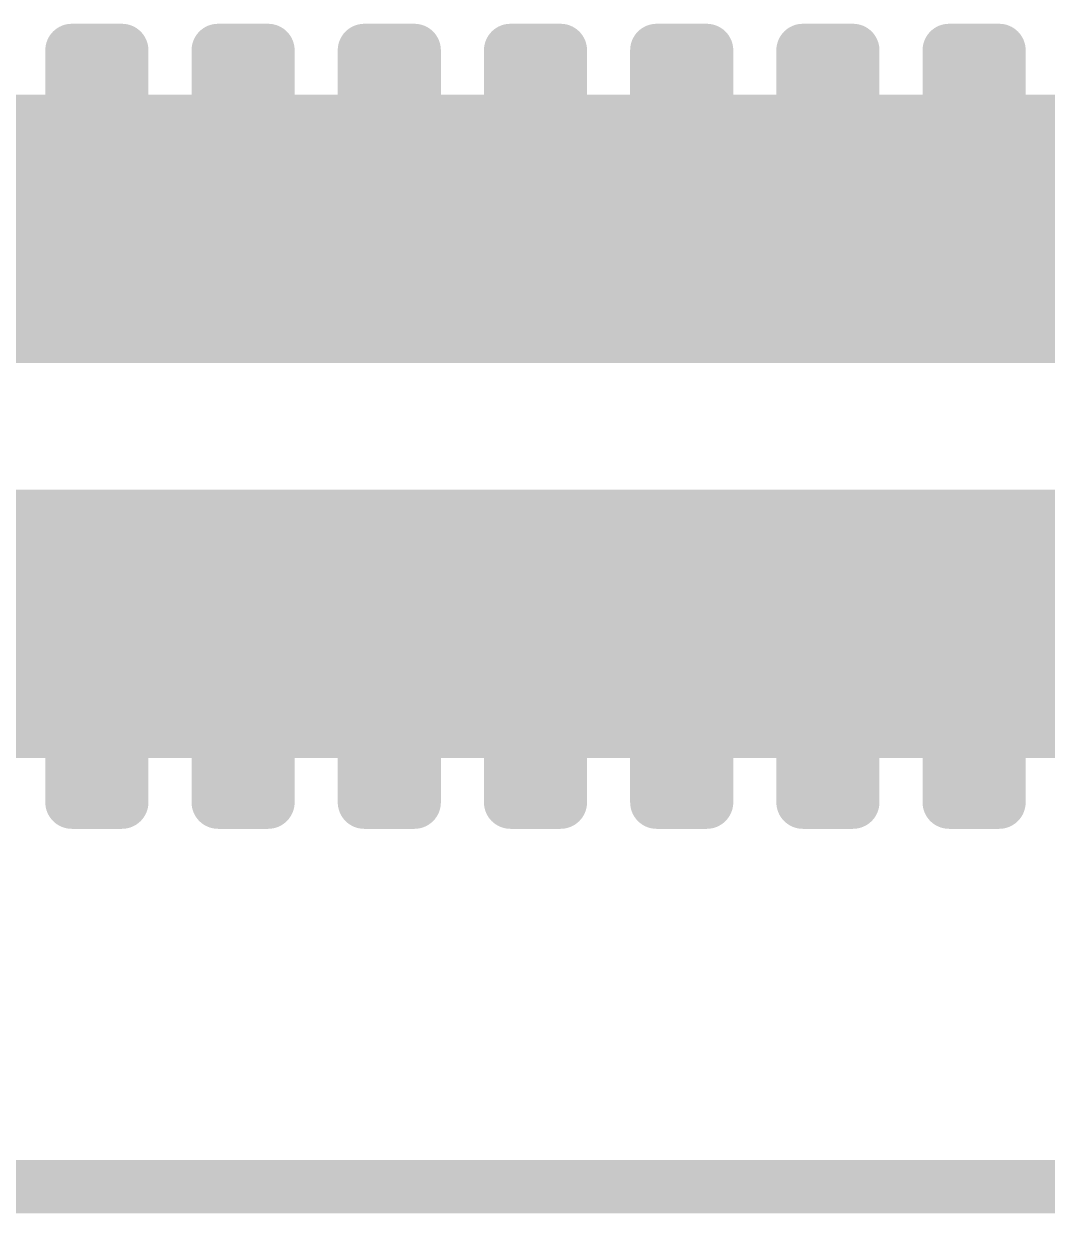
# Model space of a CAD drawing. Header units: millimetres. Extents: x 3362 to 3827, y -139 to 191.
# Drawn here: x 3559.542 to 3561.992, y -21.043 to -18.196 of the extents above; entities that cross this region are included whole.
import ezdxf

# ---------------------------------------------------------------- set-up
doc = ezdxf.new("R2010")
doc.units = ezdxf.units.MM
doc.header["$LTSCALE"] = 23.1
doc.layers.get('0').update_dxf_attribs({"linetype": 'CONTINUOUS'})

# ---------------------------------------------------------------- blocks, each defined once
blk = doc.blocks.new('PAD_R1')
at = {"const_width": 0.5}
blk.add_lwpolyline([(0.25, 0, 1), (-0.25, 0, 1)], format="xyb", close=True, dxfattribs=at)

msp = doc.modelspace()

# ---------------------------------------------------------------- linework, layer by layer
at = {"const_width": 0.127}
for points in [[(3559.7771, -18.2592), (3559.6572, -18.2592)], [(3559.6572, -18.4292), (3559.6572, -18.2592)], [(3559.7771, -18.2592), (3559.7771, -18.4292)], [(3560.1271, -18.2592), (3560.0073, -18.2592)], [(3560.0073, -18.4292), (3560.0073, -18.2592)], [(3560.1271, -18.2592), (3560.1271, -18.4292)], [(3560.3573, -18.4292), (3560.3573, -18.2592)], [(3560.4772, -18.2592), (3560.3573, -18.2592)], [(3560.4772, -18.2592), (3560.4772, -18.4292)], [(3560.7073, -18.4292), (3560.7073, -18.2592)], [(3560.8272, -18.2592), (3560.7073, -18.2592)], [(3560.8272, -18.2592), (3560.8272, -18.4292)], [(3561.0573, -18.4292), (3561.0573, -18.2592)], [(3561.1772, -18.2592), (3561.0573, -18.2592)], [(3561.1772, -18.2592), (3561.1772, -18.4292)], [(3561.4073, -18.4292), (3561.4073, -18.2592)], [(3561.5272, -18.2592), (3561.4073, -18.2592)], [(3561.5272, -18.2592), (3561.5272, -18.4292)], [(3561.8772, -18.2592), (3561.7573, -18.2592)], [(3561.7573, -18.4292), (3561.7573, -18.2592)], [(3561.8772, -18.2592), (3561.8772, -18.4292)], [(3558.5422, -18.4292), (3565.4424, -18.4292)], [(3558.5422, -18.5491), (3565.4424, -18.5491)], [(3559.6273, -18.5892), (3559.8074, -18.5892)], [(3559.6273, -18.5892), (3559.6273, -18.689)], [(3559.8074, -18.689), (3559.8074, -18.5892)], [(3559.9773, -18.5892), (3560.1571, -18.5892)], [(3559.9773, -18.5892), (3559.9773, -18.689)], [(3560.1571, -18.689), (3560.1571, -18.5892)], [(3560.3273, -18.5892), (3560.3273, -18.689)], [(3560.3273, -18.5892), (3560.5071, -18.5892)], [(3560.5071, -18.689), (3560.5071, -18.5892)], [(3560.6773, -18.5892), (3560.6773, -18.689)], [(3560.6773, -18.5892), (3560.8571, -18.5892)], [(3560.8571, -18.689), (3560.8571, -18.5892)], [(3561.0273, -18.5892), (3561.0273, -18.689)], [(3561.0273, -18.5892), (3561.2072, -18.5892)], [(3561.2072, -18.689), (3561.2072, -18.5892)], [(3561.3773, -18.5892), (3561.3773, -18.689)], [(3561.3773, -18.5892), (3561.5572, -18.5892)], [(3561.5572, -18.689), (3561.5572, -18.5892)], [(3561.7273, -18.5892), (3561.9072, -18.5892)], [(3561.7273, -18.5892), (3561.7273, -18.689)], [(3561.9072, -18.689), (3561.9072, -18.5892)], [(3559.4573, -18.6192), (3559.6273, -18.6192)], [(3559.6273, -18.689), (3559.6273, -18.6192)], [(3559.8074, -18.6192), (3559.9773, -18.6192)], [(3559.8074, -18.6192), (3559.8074, -18.689)], [(3559.9773, -18.689), (3559.9773, -18.6192)], [(3560.1571, -18.6192), (3560.3273, -18.6192)], [(3560.1571, -18.6192), (3560.1571, -18.689)], [(3560.3273, -18.689), (3560.3273, -18.6192)], [(3560.5071, -18.6192), (3560.5071, -18.689)], [(3560.5071, -18.6192), (3560.6773, -18.6192)], [(3560.6773, -18.689), (3560.6773, -18.6192)], [(3560.8571, -18.6192), (3560.8571, -18.689)], [(3560.8571, -18.6192), (3561.0273, -18.6192)], [(3561.0273, -18.689), (3561.0273, -18.6192)], [(3561.2072, -18.6192), (3561.3773, -18.6192)], [(3561.2072, -18.6192), (3561.2072, -18.689)], [(3561.3773, -18.689), (3561.3773, -18.6192)], [(3561.5572, -18.6192), (3561.5572, -18.689)], [(3561.5572, -18.6192), (3561.7273, -18.6192)], [(3561.7273, -18.689), (3561.7273, -18.6192)], [(3561.9072, -18.6192), (3562.0774, -18.6192)], [(3561.9072, -18.6192), (3561.9072, -18.689)], [(3559.6273, -18.689), (3559.4573, -18.689)], [(3559.6171, -18.784), (3559.6273, -18.689)], [(3559.6273, -18.689), (3559.6171, -18.784)], [(3559.8074, -18.689), (3559.6273, -18.689)], [(3559.8074, -18.689), (3559.8173, -18.784)], [(3559.8173, -18.784), (3559.8074, -18.689)], [(3559.9773, -18.689), (3559.8074, -18.689)], [(3559.9671, -18.784), (3559.9773, -18.689)], [(3559.9773, -18.689), (3559.9671, -18.784)], [(3560.1571, -18.689), (3559.9773, -18.689)], [(3560.3273, -18.689), (3560.1571, -18.689)], [(3560.1673, -18.784), (3560.1571, -18.689)], [(3560.1571, -18.689), (3560.1673, -18.784)], [(3560.3171, -18.784), (3560.3273, -18.689)], [(3560.3273, -18.689), (3560.3171, -18.784)], [(3560.5071, -18.689), (3560.3273, -18.689)], [(3560.5071, -18.689), (3560.5173, -18.784)], [(3560.5173, -18.784), (3560.5071, -18.689)], [(3560.6773, -18.689), (3560.5071, -18.689)], [(3560.6672, -18.784), (3560.6773, -18.689)], [(3560.6773, -18.689), (3560.6672, -18.784)], [(3560.8571, -18.689), (3560.6773, -18.689)], [(3560.8571, -18.689), (3560.8673, -18.784)], [(3560.8673, -18.784), (3560.8571, -18.689)], [(3561.0273, -18.689), (3560.8571, -18.689)], [(3561.0172, -18.784), (3561.0273, -18.689)], [(3561.0273, -18.689), (3561.0172, -18.784)], [(3561.2072, -18.689), (3561.0273, -18.689)], [(3561.3773, -18.689), (3561.2072, -18.689)], [(3561.2072, -18.689), (3561.2173, -18.784)], [(3561.2173, -18.784), (3561.2072, -18.689)], [(3561.3773, -18.689), (3561.3672, -18.784)], [(3561.3672, -18.784), (3561.3773, -18.689)], [(3561.5572, -18.689), (3561.3773, -18.689)], [(3561.5572, -18.689), (3561.5673, -18.784)], [(3561.5673, -18.784), (3561.5572, -18.689)], [(3561.7273, -18.689), (3561.5572, -18.689)], [(3561.7172, -18.784), (3561.7273, -18.689)], [(3561.7273, -18.689), (3561.7172, -18.784)], [(3561.9072, -18.689), (3561.7273, -18.689)], [(3561.9072, -18.689), (3561.9173, -18.784)], [(3561.9173, -18.784), (3561.9072, -18.689)], [(3562.0774, -18.689), (3561.9072, -18.689)], [(3559.4673, -18.784), (3559.6171, -18.784), (3559.8173, -18.784)], [(3559.6171, -18.8841), (3559.6171, -18.784)], [(3559.6171, -18.784), (3559.6171, -18.8841)], [(3559.8173, -18.784), (3559.9671, -18.784), (3560.1673, -18.784)], [(3559.8173, -18.784), (3559.8173, -18.8841)], [(3559.8173, -18.8841), (3559.8173, -18.784)], [(3559.9671, -18.8841), (3559.9671, -18.784)], [(3559.9671, -18.784), (3559.9671, -18.8841)], [(3560.1673, -18.784), (3560.3171, -18.784), (3560.5173, -18.784)], [(3560.1673, -18.784), (3560.1673, -18.8841)], [(3560.1673, -18.8841), (3560.1673, -18.784)], [(3560.3171, -18.8841), (3560.3171, -18.784)], [(3560.3171, -18.784), (3560.3171, -18.8841)], [(3560.5173, -18.784), (3560.5173, -18.8841)], [(3560.5173, -18.8841), (3560.5173, -18.784)], [(3560.5173, -18.784), (3560.6672, -18.784), (3560.8673, -18.784)], [(3560.6672, -18.784), (3560.6672, -18.8841)], [(3560.6672, -18.8841), (3560.6672, -18.784)], [(3560.8673, -18.8841), (3560.8673, -18.784)], [(3560.8673, -18.784), (3560.8673, -18.8841)], [(3560.8673, -18.784), (3561.0172, -18.784), (3561.2173, -18.784)], [(3561.0172, -18.784), (3561.0172, -18.8841)], [(3561.0172, -18.8841), (3561.0172, -18.784)], [(3561.2173, -18.784), (3561.3672, -18.784), (3561.5673, -18.784)], [(3561.2173, -18.8841), (3561.2173, -18.784)], [(3561.2173, -18.784), (3561.2173, -18.8841)], [(3561.3672, -18.8841), (3561.3672, -18.784)], [(3561.3672, -18.784), (3561.3672, -18.8841)], [(3561.5673, -18.784), (3561.5673, -18.8841)], [(3561.5673, -18.8841), (3561.5673, -18.784)], [(3561.5673, -18.784), (3561.7172, -18.784)], [(3561.7172, -18.784), (3561.9173, -18.784)], [(3561.7172, -18.8841), (3561.7172, -18.784)], [(3561.7172, -18.784), (3561.7172, -18.8841)], [(3561.9173, -18.784), (3562.0672, -18.784), (3562.2674, -18.784)], [(3561.9173, -18.8841), (3561.9173, -18.784)], [(3561.9173, -18.784), (3561.9173, -18.8841)], [(3559.6171, -18.8841), (3559.4673, -18.8841)], [(3559.8173, -18.8841), (3559.6171, -18.8841)], [(3559.9671, -18.8841), (3559.8173, -18.8841)], [(3560.1673, -18.8841), (3559.9671, -18.8841)], [(3560.3171, -18.8841), (3560.1673, -18.8841)], [(3560.5173, -18.8841), (3560.3171, -18.8841)], [(3560.6672, -18.8841), (3560.5173, -18.8841)], [(3560.8673, -18.8841), (3560.6672, -18.8841)], [(3561.0172, -18.8841), (3560.8673, -18.8841)], [(3561.2173, -18.8841), (3561.0172, -18.8841)], [(3561.3672, -18.8841), (3561.2173, -18.8841)], [(3561.5673, -18.8841), (3561.3672, -18.8841)], [(3561.7172, -18.8841), (3561.5673, -18.8841)], [(3561.9173, -18.8841), (3561.7172, -18.8841)], [(3562.0672, -18.8841), (3561.9173, -18.8841)], [(3565.7423, -18.944), (3558.2422, -18.944)], [(3558.2422, -19.374), (3565.7423, -19.374)], [(3559.4673, -19.4342), (3559.6171, -19.4342), (3559.8173, -19.4342)], [(3559.6171, -19.4342), (3559.6171, -19.5341)], [(3559.6171, -19.5341), (3559.6171, -19.4342)], [(3559.8173, -19.4342), (3559.9671, -19.4342), (3560.1673, -19.4342)], [(3559.8173, -19.5341), (3559.8173, -19.4342)], [(3559.8173, -19.4342), (3559.8173, -19.5341)], [(3559.9671, -19.5341), (3559.9671, -19.4342)], [(3559.9671, -19.4342), (3559.9671, -19.5341)], [(3560.1673, -19.4342), (3560.3171, -19.4342), (3560.5173, -19.4342)], [(3560.1673, -19.5341), (3560.1673, -19.4342)], [(3560.1673, -19.4342), (3560.1673, -19.5341)], [(3560.3171, -19.5341), (3560.3171, -19.4342)], [(3560.3171, -19.4342), (3560.3171, -19.5341)], [(3560.5173, -19.4342), (3560.5173, -19.5341)], [(3560.5173, -19.5341), (3560.5173, -19.4342)], [(3560.5173, -19.4342), (3560.6672, -19.4342), (3560.8673, -19.4342)], [(3560.6672, -19.5341), (3560.6672, -19.4342)], [(3560.6672, -19.4342), (3560.6672, -19.5341)], [(3560.8673, -19.4342), (3560.8673, -19.5341)], [(3560.8673, -19.5341), (3560.8673, -19.4342)], [(3561.0172, -19.4342), (3560.8673, -19.4342)], [(3561.0172, -19.5341), (3561.0172, -19.4342)], [(3561.0172, -19.4342), (3561.0172, -19.5341)], [(3561.0172, -19.4342), (3561.2173, -19.4342)], [(3561.2173, -19.4342), (3561.3672, -19.4342), (3561.5673, -19.4342)], [(3561.2173, -19.4342), (3561.2173, -19.5341)], [(3561.2173, -19.5341), (3561.2173, -19.4342)], [(3561.3672, -19.5341), (3561.3672, -19.4342)], [(3561.3672, -19.4342), (3561.3672, -19.5341)], [(3561.5673, -19.4342), (3561.5673, -19.5341)], [(3561.5673, -19.5341), (3561.5673, -19.4342)], [(3561.5673, -19.4342), (3561.7172, -19.4342)], [(3561.7172, -19.4342), (3561.9173, -19.4342)], [(3561.7172, -19.4342), (3561.7172, -19.5341)], [(3561.7172, -19.5341), (3561.7172, -19.4342)], [(3561.9173, -19.4342), (3562.0672, -19.4342), (3562.2674, -19.4342)], [(3561.9173, -19.5341), (3561.9173, -19.4342)], [(3561.9173, -19.4342), (3561.9173, -19.5341)], [(3559.6171, -19.5341), (3559.4673, -19.5341)], [(3559.6171, -19.5341), (3559.6273, -19.6291)], [(3559.6273, -19.6291), (3559.6171, -19.5341)], [(3559.8173, -19.5341), (3559.6171, -19.5341)], [(3559.8074, -19.6291), (3559.8173, -19.5341)], [(3559.8173, -19.5341), (3559.8074, -19.6291)], [(3559.9671, -19.5341), (3559.8173, -19.5341)], [(3559.9671, -19.5341), (3559.9773, -19.6291)], [(3559.9773, -19.6291), (3559.9671, -19.5341)], [(3560.1673, -19.5341), (3559.9671, -19.5341)], [(3560.1673, -19.5341), (3560.1571, -19.6291)], [(3560.1571, -19.6291), (3560.1673, -19.5341)], [(3560.3171, -19.5341), (3560.1673, -19.5341)], [(3560.3273, -19.6291), (3560.3171, -19.5341)], [(3560.5173, -19.5341), (3560.3171, -19.5341)], [(3560.3171, -19.5341), (3560.3273, -19.6291)], [(3560.5071, -19.6291), (3560.5173, -19.5341)], [(3560.5173, -19.5341), (3560.5071, -19.6291)], [(3560.6672, -19.5341), (3560.5173, -19.5341)], [(3560.6672, -19.5341), (3560.6773, -19.6291)], [(3560.6773, -19.6291), (3560.6672, -19.5341)], [(3560.8673, -19.5341), (3560.6672, -19.5341)], [(3560.8571, -19.6291), (3560.8673, -19.5341)], [(3560.8673, -19.5341), (3560.8571, -19.6291)], [(3561.0172, -19.5341), (3560.8673, -19.5341)], [(3561.0172, -19.5341), (3561.0273, -19.6291)], [(3561.0273, -19.6291), (3561.0172, -19.5341)], [(3561.2173, -19.5341), (3561.0172, -19.5341)], [(3561.2072, -19.6291), (3561.2173, -19.5341)], [(3561.2173, -19.5341), (3561.2072, -19.6291)], [(3561.3672, -19.5341), (3561.2173, -19.5341)], [(3561.3773, -19.6291), (3561.3672, -19.5341)], [(3561.3672, -19.5341), (3561.3773, -19.6291)], [(3561.5673, -19.5341), (3561.3672, -19.5341)], [(3561.5572, -19.6291), (3561.5673, -19.5341)], [(3561.5673, -19.5341), (3561.5572, -19.6291)], [(3561.7172, -19.5341), (3561.5673, -19.5341)], [(3561.7172, -19.5341), (3561.7273, -19.6291)], [(3561.7273, -19.6291), (3561.7172, -19.5341)], [(3561.9173, -19.5341), (3561.7172, -19.5341)], [(3561.9072, -19.6291), (3561.9173, -19.5341)], [(3561.9173, -19.5341), (3561.9072, -19.6291)], [(3562.0672, -19.5341), (3561.9173, -19.5341)], [(3559.4573, -19.6291), (3559.6273, -19.6291), (3559.8074, -19.6291)], [(3559.6273, -19.6992), (3559.6273, -19.6291)], [(3559.6273, -19.6291), (3559.6273, -19.7291)], [(3559.8074, -19.6291), (3559.9773, -19.6291), (3560.1571, -19.6291)], [(3559.8074, -19.6291), (3559.8074, -19.6992)], [(3559.8074, -19.7291), (3559.8074, -19.6291)], [(3559.9773, -19.6992), (3559.9773, -19.6291)], [(3559.9773, -19.6291), (3559.9773, -19.7291)], [(3560.1571, -19.6291), (3560.3273, -19.6291), (3560.5071, -19.6291)], [(3560.1571, -19.7291), (3560.1571, -19.6291)], [(3560.1571, -19.6291), (3560.1571, -19.6992)], [(3560.3273, -19.6291), (3560.3273, -19.7291)], [(3560.3273, -19.6992), (3560.3273, -19.6291)], [(3560.5071, -19.6291), (3560.5071, -19.6992)], [(3560.5071, -19.7291), (3560.5071, -19.6291)], [(3560.5071, -19.6291), (3560.6773, -19.6291), (3560.8571, -19.6291)], [(3560.6773, -19.6291), (3560.6773, -19.7291)], [(3560.6773, -19.6992), (3560.6773, -19.6291)], [(3560.8571, -19.7291), (3560.8571, -19.6291)], [(3560.8571, -19.6291), (3560.8571, -19.6992)], [(3560.8571, -19.6291), (3561.0273, -19.6291), (3561.2072, -19.6291)], [(3561.0273, -19.6291), (3561.0273, -19.7291)], [(3561.0273, -19.6992), (3561.0273, -19.6291)], [(3561.2072, -19.6291), (3561.3773, -19.6291), (3561.5572, -19.6291)], [(3561.2072, -19.6291), (3561.2072, -19.6992)], [(3561.2072, -19.7291), (3561.2072, -19.6291)], [(3561.3773, -19.6992), (3561.3773, -19.6291)], [(3561.3773, -19.6291), (3561.3773, -19.7291)], [(3561.5572, -19.6291), (3561.5572, -19.6992)], [(3561.5572, -19.7291), (3561.5572, -19.6291)], [(3561.5572, -19.6291), (3561.7273, -19.6291)], [(3561.7273, -19.6291), (3561.9072, -19.6291)], [(3561.7273, -19.6992), (3561.7273, -19.6291)], [(3561.7273, -19.6291), (3561.7273, -19.7291)], [(3561.9072, -19.6291), (3562.0774, -19.6291), (3562.2572, -19.6291)], [(3561.9072, -19.7291), (3561.9072, -19.6291)], [(3561.9072, -19.6291), (3561.9072, -19.6992)], [(3559.6273, -19.6992), (3559.4573, -19.6992)], [(3559.9773, -19.6992), (3559.8074, -19.6992)], [(3560.3273, -19.6992), (3560.1571, -19.6992)], [(3560.6773, -19.6992), (3560.5071, -19.6992)], [(3561.0273, -19.6992), (3560.8571, -19.6992)], [(3561.3773, -19.6992), (3561.2072, -19.6992)], [(3561.7273, -19.6992), (3561.5572, -19.6992)], [(3562.0774, -19.6992), (3561.9072, -19.6992)], [(3559.8074, -19.7291), (3559.6273, -19.7291)], [(3560.1571, -19.7291), (3559.9773, -19.7291)], [(3560.5071, -19.7291), (3560.3273, -19.7291)], [(3560.8571, -19.7291), (3560.6773, -19.7291)], [(3561.2072, -19.7291), (3561.0273, -19.7291)], [(3561.5572, -19.7291), (3561.3773, -19.7291)], [(3561.9072, -19.7291), (3561.7273, -19.7291)], [(3558.5422, -19.769), (3565.4424, -19.769)], [(3558.5422, -19.8892), (3565.4424, -19.8892)], [(3559.6572, -20.0591), (3559.6572, -19.8892)], [(3559.7771, -19.8892), (3559.7771, -20.0591)], [(3560.0073, -20.0591), (3560.0073, -19.8892)], [(3560.1271, -19.8892), (3560.1271, -20.0591)], [(3560.3573, -20.0591), (3560.3573, -19.8892)], [(3560.4772, -19.8892), (3560.4772, -20.0591)], [(3560.7073, -20.0591), (3560.7073, -19.8892)], [(3560.8272, -19.8892), (3560.8272, -20.0591)], [(3561.0573, -20.0591), (3561.0573, -19.8892)], [(3561.1772, -19.8892), (3561.1772, -20.0591)], [(3561.4073, -20.0591), (3561.4073, -19.8892)], [(3561.5272, -19.8892), (3561.5272, -20.0591)], [(3561.7573, -20.0591), (3561.7573, -19.8892)], [(3561.8772, -19.8892), (3561.8772, -20.0591)], [(3559.6572, -20.0591), (3559.7771, -20.0591)], [(3560.0073, -20.0591), (3560.1271, -20.0591)], [(3560.3573, -20.0591), (3560.4772, -20.0591)], [(3560.7073, -20.0591), (3560.8272, -20.0591)], [(3561.0573, -20.0591), (3561.1772, -20.0591)], [(3561.4073, -20.0591), (3561.5272, -20.0591)], [(3561.7573, -20.0591), (3561.8772, -20.0591)], [(3566.5922, -20.9791), (3557.3923, -20.9791)]]:
    msp.add_lwpolyline(points, dxfattribs=at)

# ---------------------------------------------------------------- block references
at = {"xscale": 0.127, "yscale": 0.127}
for p in [(3559.6572, -18.2592), (3559.6572, -18.2592), (3559.7771, -18.2592), (3559.7771, -18.2592), (3560.0073, -18.2592), (3560.0073, -18.2592), (3560.1271, -18.2592), (3560.1271, -18.2592), (3560.3573, -18.2592), (3560.3573, -18.2592), (3560.4772, -18.2592), (3560.4772, -18.2592), (3560.7073, -18.2592), (3560.7073, -18.2592), (3560.8272, -18.2592), (3560.8272, -18.2592), (3561.0573, -18.2592), (3561.0573, -18.2592), (3561.1772, -18.2592), (3561.1772, -18.2592), (3561.4073, -18.2592), (3561.4073, -18.2592), (3561.5272, -18.2592), (3561.5272, -18.2592), (3561.7573, -18.2592), (3561.7573, -18.2592), (3561.8772, -18.2592), (3561.8772, -18.2592), (3559.6572, -18.4292), (3559.7771, -18.4292), (3560.0073, -18.4292), (3560.1271, -18.4292), (3560.3573, -18.4292), (3560.4772, -18.4292), (3560.7073, -18.4292), (3560.8272, -18.4292), (3561.0573, -18.4292), (3561.1772, -18.4292), (3561.4073, -18.4292), (3561.5272, -18.4292), (3561.7573, -18.4292), (3561.8772, -18.4292), (3559.6273, -18.5892), (3559.6273, -18.5892), (3559.8074, -18.5892), (3559.8074, -18.5892), (3559.9773, -18.5892), (3559.9773, -18.5892), (3560.1571, -18.5892), (3560.1571, -18.5892), (3560.3273, -18.5892), (3560.3273, -18.5892), (3560.5071, -18.5892), (3560.5071, -18.5892), (3560.6773, -18.5892), (3560.6773, -18.5892), (3560.8571, -18.5892), (3560.8571, -18.5892), (3561.0273, -18.5892), (3561.0273, -18.5892), (3561.2072, -18.5892), (3561.2072, -18.5892), (3561.3773, -18.5892), (3561.3773, -18.5892), (3561.5572, -18.5892), (3561.5572, -18.5892), (3561.7273, -18.5892), (3561.7273, -18.5892), (3561.9072, -18.5892), (3561.9072, -18.5892), (3559.6273, -18.6192), (3559.6273, -18.6192), (3559.8074, -18.6192), (3559.8074, -18.6192), (3559.9773, -18.6192), (3559.9773, -18.6192), (3560.1571, -18.6192), (3560.1571, -18.6192), (3560.3273, -18.6192), (3560.3273, -18.6192), (3560.5071, -18.6192), (3560.5071, -18.6192), (3560.6773, -18.6192), (3560.6773, -18.6192), (3560.8571, -18.6192), (3560.8571, -18.6192), (3561.0273, -18.6192), (3561.0273, -18.6192), (3561.2072, -18.6192), (3561.2072, -18.6192), (3561.3773, -18.6192), (3561.3773, -18.6192), (3561.5572, -18.6192), (3561.5572, -18.6192), (3561.7273, -18.6192), (3561.7273, -18.6192), (3561.9072, -18.6192), (3561.9072, -18.6192), (3559.6273, -18.689), (3559.6273, -18.689), (3559.6273, -18.689), (3559.6273, -18.689), (3559.6273, -18.689), (3559.6273, -18.689), (3559.8074, -18.689), (3559.8074, -18.689), (3559.8074, -18.689), (3559.8074, -18.689), (3559.8074, -18.689), (3559.8074, -18.689), (3559.9773, -18.689), (3559.9773, -18.689), (3559.9773, -18.689), (3559.9773, -18.689), (3559.9773, -18.689), (3559.9773, -18.689), (3560.1571, -18.689), (3560.1571, -18.689), (3560.1571, -18.689), (3560.1571, -18.689), (3560.1571, -18.689), (3560.1571, -18.689), (3560.3273, -18.689), (3560.3273, -18.689), (3560.3273, -18.689), (3560.3273, -18.689), (3560.3273, -18.689), (3560.3273, -18.689), (3560.5071, -18.689), (3560.5071, -18.689), (3560.5071, -18.689), (3560.5071, -18.689), (3560.5071, -18.689), (3560.5071, -18.689), (3560.6773, -18.689), (3560.6773, -18.689), (3560.6773, -18.689), (3560.6773, -18.689), (3560.6773, -18.689), (3560.6773, -18.689), (3560.8571, -18.689), (3560.8571, -18.689), (3560.8571, -18.689), (3560.8571, -18.689), (3560.8571, -18.689), (3560.8571, -18.689), (3561.0273, -18.689), (3561.0273, -18.689), (3561.0273, -18.689), (3561.0273, -18.689), (3561.0273, -18.689), (3561.0273, -18.689), (3561.2072, -18.689), (3561.2072, -18.689), (3561.2072, -18.689), (3561.2072, -18.689), (3561.2072, -18.689), (3561.2072, -18.689), (3561.3773, -18.689), (3561.3773, -18.689), (3561.3773, -18.689), (3561.3773, -18.689), (3561.3773, -18.689), (3561.3773, -18.689), (3561.5572, -18.689), (3561.5572, -18.689), (3561.5572, -18.689), (3561.5572, -18.689), (3561.5572, -18.689), (3561.5572, -18.689), (3561.7273, -18.689), (3561.7273, -18.689), (3561.7273, -18.689), (3561.7273, -18.689), (3561.7273, -18.689), (3561.7273, -18.689), (3561.9072, -18.689), (3561.9072, -18.689), (3561.9072, -18.689), (3561.9072, -18.689), (3561.9072, -18.689), (3561.9072, -18.689), (3559.6171, -18.784), (3559.6171, -18.784), (3559.6171, -18.784), (3559.6171, -18.784), (3559.8173, -18.784), (3559.8173, -18.784), (3559.8173, -18.784), (3559.8173, -18.784), (3559.8173, -18.784), (3559.8173, -18.784), (3559.9671, -18.784), (3559.9671, -18.784), (3559.9671, -18.784), (3559.9671, -18.784), (3560.1673, -18.784), (3560.1673, -18.784), (3560.1673, -18.784), (3560.1673, -18.784), (3560.1673, -18.784), (3560.1673, -18.784), (3560.3171, -18.784), (3560.3171, -18.784), (3560.3171, -18.784), (3560.3171, -18.784), (3560.5173, -18.784), (3560.5173, -18.784), (3560.5173, -18.784), (3560.5173, -18.784), (3560.5173, -18.784), (3560.5173, -18.784), (3560.6672, -18.784), (3560.6672, -18.784), (3560.6672, -18.784), (3560.6672, -18.784), (3560.8673, -18.784), (3560.8673, -18.784), (3560.8673, -18.784), (3560.8673, -18.784), (3560.8673, -18.784), (3560.8673, -18.784), (3561.0172, -18.784), (3561.0172, -18.784), (3561.0172, -18.784), (3561.0172, -18.784), (3561.2173, -18.784), (3561.2173, -18.784), (3561.2173, -18.784), (3561.2173, -18.784), (3561.2173, -18.784), (3561.2173, -18.784), (3561.3672, -18.784), (3561.3672, -18.784), (3561.3672, -18.784), (3561.3672, -18.784), (3561.5673, -18.784), (3561.5673, -18.784), (3561.5673, -18.784), (3561.5673, -18.784), (3561.5673, -18.784), (3561.5673, -18.784), (3561.7172, -18.784), (3561.7172, -18.784), (3561.7172, -18.784), (3561.7172, -18.784), (3561.7172, -18.784), (3561.7172, -18.784), (3561.9173, -18.784), (3561.9173, -18.784), (3561.9173, -18.784), (3561.9173, -18.784), (3561.9173, -18.784), (3561.9173, -18.784), (3559.6171, -18.8841), (3559.6171, -18.8841), (3559.6171, -18.8841), (3559.6171, -18.8841), (3559.8173, -18.8841), (3559.8173, -18.8841), (3559.8173, -18.8841), (3559.8173, -18.8841), (3559.9671, -18.8841), (3559.9671, -18.8841), (3559.9671, -18.8841), (3559.9671, -18.8841), (3560.1673, -18.8841), (3560.1673, -18.8841), (3560.1673, -18.8841), (3560.1673, -18.8841), (3560.3171, -18.8841), (3560.3171, -18.8841), (3560.3171, -18.8841), (3560.3171, -18.8841), (3560.5173, -18.8841), (3560.5173, -18.8841), (3560.5173, -18.8841), (3560.5173, -18.8841), (3560.6672, -18.8841), (3560.6672, -18.8841), (3560.6672, -18.8841), (3560.6672, -18.8841), (3560.8673, -18.8841), (3560.8673, -18.8841), (3560.8673, -18.8841), (3560.8673, -18.8841), (3561.0172, -18.8841), (3561.0172, -18.8841), (3561.0172, -18.8841), (3561.0172, -18.8841), (3561.2173, -18.8841), (3561.2173, -18.8841), (3561.2173, -18.8841), (3561.2173, -18.8841), (3561.3672, -18.8841), (3561.3672, -18.8841), (3561.3672, -18.8841), (3561.3672, -18.8841), (3561.5673, -18.8841), (3561.5673, -18.8841), (3561.5673, -18.8841), (3561.5673, -18.8841), (3561.7172, -18.8841), (3561.7172, -18.8841), (3561.7172, -18.8841), (3561.7172, -18.8841), (3561.9173, -18.8841), (3561.9173, -18.8841), (3561.9173, -18.8841), (3561.9173, -18.8841), (3559.6171, -19.4342), (3559.6171, -19.4342), (3559.8173, -19.4342), (3559.8173, -19.4342), (3559.8173, -19.4342), (3559.8173, -19.4342), (3559.9671, -19.4342), (3559.9671, -19.4342), (3560.1673, -19.4342), (3560.1673, -19.4342), (3560.1673, -19.4342), (3560.1673, -19.4342), (3560.3171, -19.4342), (3560.3171, -19.4342), (3560.5173, -19.4342), (3560.5173, -19.4342), (3560.5173, -19.4342), (3560.5173, -19.4342), (3560.6672, -19.4342), (3560.6672, -19.4342), (3560.8673, -19.4342), (3560.8673, -19.4342), (3560.8673, -19.4342), (3560.8673, -19.4342), (3561.0172, -19.4342), (3561.0172, -19.4342), (3561.0172, -19.4342), (3561.0172, -19.4342), (3561.2173, -19.4342), (3561.2173, -19.4342), (3561.2173, -19.4342), (3561.2173, -19.4342), (3561.3672, -19.4342), (3561.3672, -19.4342), (3561.5673, -19.4342), (3561.5673, -19.4342), (3561.5673, -19.4342), (3561.5673, -19.4342), (3561.7172, -19.4342), (3561.7172, -19.4342), (3561.7172, -19.4342), (3561.7172, -19.4342), (3561.9173, -19.4342), (3561.9173, -19.4342), (3561.9173, -19.4342), (3561.9173, -19.4342), (3559.6171, -19.5341), (3559.6171, -19.5341), (3559.6171, -19.5341), (3559.6171, -19.5341), (3559.6171, -19.5341), (3559.6171, -19.5341), (3559.8173, -19.5341), (3559.8173, -19.5341), (3559.8173, -19.5341), (3559.8173, -19.5341), (3559.8173, -19.5341), (3559.8173, -19.5341), (3559.9671, -19.5341), (3559.9671, -19.5341), (3559.9671, -19.5341), (3559.9671, -19.5341), (3559.9671, -19.5341), (3559.9671, -19.5341), (3560.1673, -19.5341), (3560.1673, -19.5341), (3560.1673, -19.5341), (3560.1673, -19.5341), (3560.1673, -19.5341), (3560.1673, -19.5341), (3560.3171, -19.5341), (3560.3171, -19.5341), (3560.3171, -19.5341), (3560.3171, -19.5341), (3560.3171, -19.5341), (3560.3171, -19.5341), (3560.5173, -19.5341), (3560.5173, -19.5341), (3560.5173, -19.5341), (3560.5173, -19.5341), (3560.5173, -19.5341), (3560.5173, -19.5341), (3560.6672, -19.5341), (3560.6672, -19.5341), (3560.6672, -19.5341), (3560.6672, -19.5341), (3560.6672, -19.5341), (3560.6672, -19.5341), (3560.8673, -19.5341), (3560.8673, -19.5341), (3560.8673, -19.5341), (3560.8673, -19.5341), (3560.8673, -19.5341), (3560.8673, -19.5341), (3561.0172, -19.5341), (3561.0172, -19.5341), (3561.0172, -19.5341), (3561.0172, -19.5341), (3561.0172, -19.5341), (3561.0172, -19.5341), (3561.2173, -19.5341), (3561.2173, -19.5341), (3561.2173, -19.5341), (3561.2173, -19.5341), (3561.2173, -19.5341), (3561.2173, -19.5341), (3561.3672, -19.5341), (3561.3672, -19.5341), (3561.3672, -19.5341), (3561.3672, -19.5341), (3561.3672, -19.5341), (3561.3672, -19.5341), (3561.5673, -19.5341), (3561.5673, -19.5341), (3561.5673, -19.5341), (3561.5673, -19.5341), (3561.5673, -19.5341), (3561.5673, -19.5341), (3561.7172, -19.5341), (3561.7172, -19.5341), (3561.7172, -19.5341), (3561.7172, -19.5341), (3561.7172, -19.5341), (3561.7172, -19.5341), (3561.9173, -19.5341), (3561.9173, -19.5341), (3561.9173, -19.5341), (3561.9173, -19.5341), (3561.9173, -19.5341), (3561.9173, -19.5341), (3559.6273, -19.6291), (3559.6273, -19.6291), (3559.6273, -19.6291), (3559.6273, -19.6291), (3559.8074, -19.6291), (3559.8074, -19.6291), (3559.8074, -19.6291), (3559.8074, -19.6291), (3559.8074, -19.6291), (3559.8074, -19.6291), (3559.9773, -19.6291), (3559.9773, -19.6291), (3559.9773, -19.6291), (3559.9773, -19.6291), (3560.1571, -19.6291), (3560.1571, -19.6291), (3560.1571, -19.6291), (3560.1571, -19.6291), (3560.1571, -19.6291), (3560.1571, -19.6291), (3560.3273, -19.6291), (3560.3273, -19.6291), (3560.3273, -19.6291), (3560.3273, -19.6291), (3560.5071, -19.6291), (3560.5071, -19.6291), (3560.5071, -19.6291), (3560.5071, -19.6291), (3560.5071, -19.6291), (3560.5071, -19.6291), (3560.6773, -19.6291), (3560.6773, -19.6291), (3560.6773, -19.6291), (3560.6773, -19.6291), (3560.8571, -19.6291), (3560.8571, -19.6291), (3560.8571, -19.6291), (3560.8571, -19.6291), (3560.8571, -19.6291), (3560.8571, -19.6291), (3561.0273, -19.6291), (3561.0273, -19.6291), (3561.0273, -19.6291), (3561.0273, -19.6291), (3561.2072, -19.6291), (3561.2072, -19.6291), (3561.2072, -19.6291), (3561.2072, -19.6291), (3561.2072, -19.6291), (3561.2072, -19.6291), (3561.3773, -19.6291), (3561.3773, -19.6291), (3561.3773, -19.6291), (3561.3773, -19.6291), (3561.5572, -19.6291), (3561.5572, -19.6291), (3561.5572, -19.6291), (3561.5572, -19.6291), (3561.5572, -19.6291), (3561.5572, -19.6291), (3561.7273, -19.6291), (3561.7273, -19.6291), (3561.7273, -19.6291), (3561.7273, -19.6291), (3561.7273, -19.6291), (3561.7273, -19.6291), (3561.9072, -19.6291), (3561.9072, -19.6291), (3561.9072, -19.6291), (3561.9072, -19.6291), (3561.9072, -19.6291), (3561.9072, -19.6291), (3559.6273, -19.6992), (3559.6273, -19.6992), (3559.8074, -19.6992), (3559.8074, -19.6992), (3559.9773, -19.6992), (3559.9773, -19.6992), (3560.1571, -19.6992), (3560.1571, -19.6992), (3560.3273, -19.6992), (3560.3273, -19.6992), (3560.5071, -19.6992), (3560.5071, -19.6992), (3560.6773, -19.6992), (3560.6773, -19.6992), (3560.8571, -19.6992), (3560.8571, -19.6992), (3561.0273, -19.6992), (3561.0273, -19.6992), (3561.2072, -19.6992), (3561.2072, -19.6992), (3561.3773, -19.6992), (3561.3773, -19.6992), (3561.5572, -19.6992), (3561.5572, -19.6992), (3561.7273, -19.6992), (3561.7273, -19.6992), (3561.9072, -19.6992), (3561.9072, -19.6992), (3559.6273, -19.7291), (3559.6273, -19.7291), (3559.8074, -19.7291), (3559.8074, -19.7291), (3559.9773, -19.7291), (3559.9773, -19.7291), (3560.1571, -19.7291), (3560.1571, -19.7291), (3560.3273, -19.7291), (3560.3273, -19.7291), (3560.5071, -19.7291), (3560.5071, -19.7291), (3560.6773, -19.7291), (3560.6773, -19.7291), (3560.8571, -19.7291), (3560.8571, -19.7291), (3561.0273, -19.7291), (3561.0273, -19.7291), (3561.2072, -19.7291), (3561.2072, -19.7291), (3561.3773, -19.7291), (3561.3773, -19.7291), (3561.5572, -19.7291), (3561.5572, -19.7291), (3561.7273, -19.7291), (3561.7273, -19.7291), (3561.9072, -19.7291), (3561.9072, -19.7291), (3559.6572, -19.8892), (3559.7771, -19.8892), (3560.0073, -19.8892), (3560.1271, -19.8892), (3560.3573, -19.8892), (3560.4772, -19.8892), (3560.7073, -19.8892), (3560.8272, -19.8892), (3561.0573, -19.8892), (3561.1772, -19.8892), (3561.4073, -19.8892), (3561.5272, -19.8892), (3561.7573, -19.8892), (3561.8772, -19.8892), (3559.6572, -20.0591), (3559.6572, -20.0591), (3559.7771, -20.0591), (3559.7771, -20.0591), (3560.0073, -20.0591), (3560.0073, -20.0591), (3560.1271, -20.0591), (3560.1271, -20.0591), (3560.3573, -20.0591), (3560.3573, -20.0591), (3560.4772, -20.0591), (3560.4772, -20.0591), (3560.7073, -20.0591), (3560.7073, -20.0591), (3560.8272, -20.0591), (3560.8272, -20.0591), (3561.0573, -20.0591), (3561.0573, -20.0591), (3561.1772, -20.0591), (3561.1772, -20.0591), (3561.4073, -20.0591), (3561.4073, -20.0591), (3561.5272, -20.0591), (3561.5272, -20.0591), (3561.7573, -20.0591), (3561.7573, -20.0591), (3561.8772, -20.0591), (3561.8772, -20.0591)]:
    msp.add_blockref('PAD_R1', p, dxfattribs=at)

doc.saveas('drawing.dxf')
